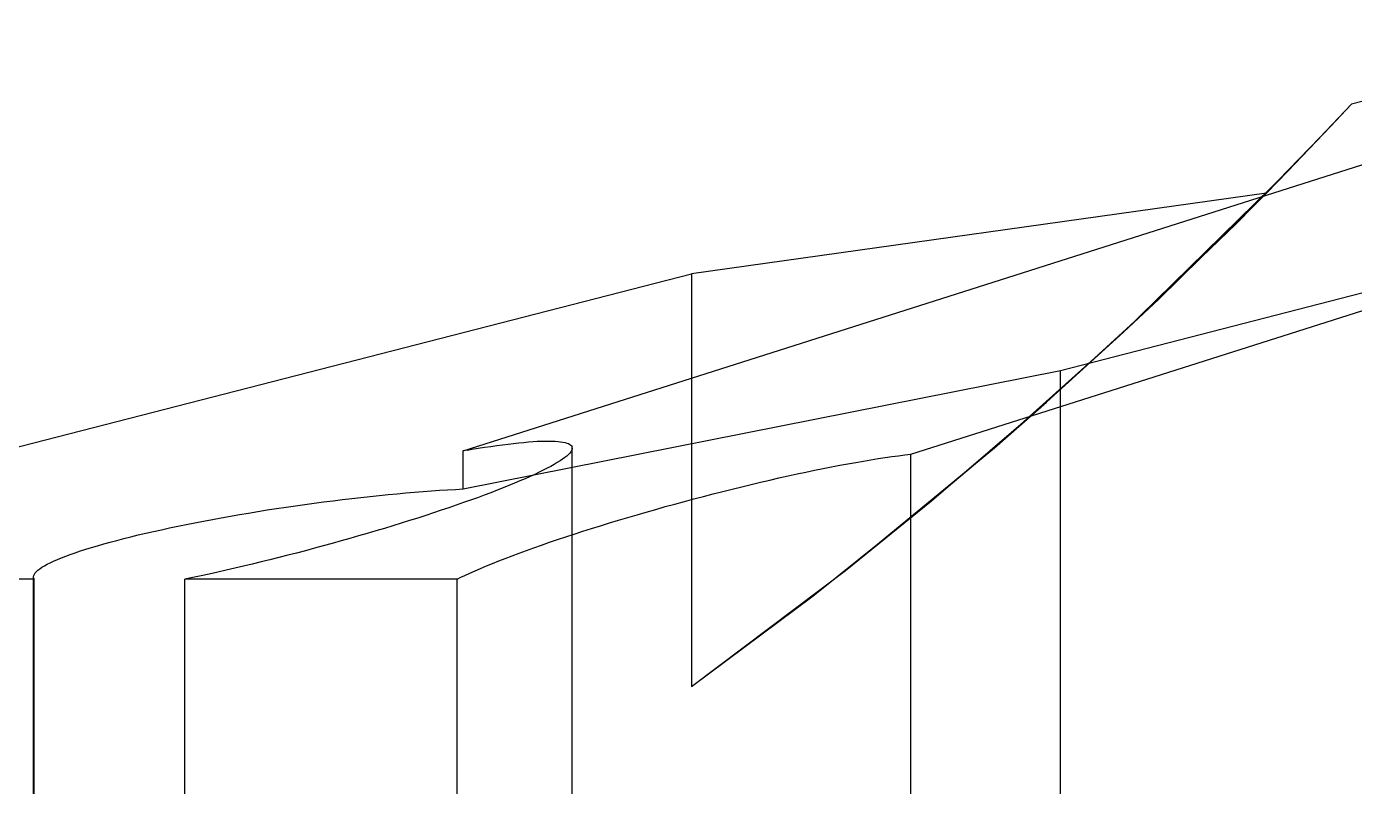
# Model space of a CAD drawing. Header units: millimetres. Extents: x -70 to 246, y -216 to 66.
# Drawn here: x 28.05 to 47.28, y -169 to -158 of the extents above; entities that cross this region are included whole.
import ezdxf

# ---------------------------------------------------------------- set-up
doc = ezdxf.new("R2010")
doc.units = ezdxf.units.MM
doc.layers.add('FRONT_XZ', color=7, linetype='Continuous')

msp = doc.modelspace()

# ---------------------------------------------------------------- linework, layer by layer
at = {"layer": 'FRONT_XZ'}
for p, q in [((34.368, -164.141), (53.68, -158)), ((40.851, -164.191), (60.32, -158)), ((43.017, -162.977), (62.392, -158)), ((51.608, -158), (47.233, -159.124)), ((47.233, -159.124), (46.405, -159.998)), ((47.233, -159.124), (46.928, -159.449)), ((46.928, -159.449), (45.561, -160.856)), ((46.928, -159.449), (46.405, -159.998)), ((46.928, -159.449), (46.622, -159.772)), ((46.622, -159.772), (46.313, -160.093)), ((46.313, -160.093), (43.933, -162.425)), ((45.561, -160.856), (46.405, -159.998)), ((46.313, -160.093), (45.561, -160.856)), ((46.313, -160.093), (46.002, -160.412)), ((46.002, -160.412), (37.676, -161.579)), ((46.002, -160.412), (44.436, -161.952)), ((43.933, -162.425), (45.561, -160.856)), ((24.981, -164.84), (37.676, -161.579)), ((37.676, -161.579), (37.676, -167.552)), ((42.818, -163.437), (44.436, -161.952)), ((43.933, -162.425), (44.436, -161.952)), ((42.061, -164.099), (43.933, -162.425)), ((43.933, -162.425), (42.818, -163.437)), ((34.368, -164.694), (43.017, -162.977)), ((43.017, -173.2), (43.017, -162.977)), ((41.151, -164.867), (42.818, -163.437)), ((42.061, -164.099), (42.818, -163.437)), ((35.099, -164.034), (35.174, -164.026)), ((35.174, -164.026), (35.246, -164.019)), ((35.246, -164.019), (35.314, -164.013)), ((35.314, -164.013), (35.38, -164.008)), ((35.38, -164.008), (35.442, -164.004)), ((35.442, -164.004), (35.501, -164.002)), ((35.501, -164.002), (35.556, -164)), ((35.556, -164), (35.608, -164)), ((35.608, -164), (35.657, -164.001)), ((35.657, -164.001), (35.702, -164.003)), ((35.702, -164.003), (35.743, -164.006)), ((35.743, -164.006), (35.78, -164.01)), ((35.78, -164.01), (35.814, -164.015)), ((35.814, -164.015), (35.844, -164.022)), ((35.844, -164.022), (35.871, -164.029)), ((35.871, -164.029), (35.893, -164.038)), ((34.431, -164.131), (34.368, -164.141)), ((34.368, -164.694), (34.368, -164.141)), ((34.431, -164.131), (34.493, -164.12)), ((34.493, -164.12), (34.587, -164.105)), ((34.587, -164.105), (34.679, -164.09)), ((34.679, -164.09), (34.769, -164.077)), ((34.769, -164.077), (34.856, -164.064)), ((34.856, -164.064), (34.939, -164.053)), ((34.939, -164.053), (35.02, -164.043)), ((35.02, -164.043), (35.099, -164.034)), ((35.868, -164.217), (35.84, -164.24)), ((35.892, -164.196), (35.868, -164.217)), ((35.912, -164.175), (35.892, -164.196)), ((35.893, -164.038), (35.912, -164.048)), ((35.912, -164.048), (35.927, -164.058)), ((35.928, -164.156), (35.912, -164.175)), ((35.927, -164.058), (35.938, -164.07)), ((35.939, -164.137), (35.928, -164.156)), ((35.938, -164.07), (35.945, -164.084)), ((35.946, -164.12), (35.939, -164.137)), ((35.948, -164.102), (35.945, -164.084)), ((35.948, -164.111), (35.946, -164.12)), ((35.948, -176), (35.948, -164.102)), ((35.948, -164.102), (35.948, -164.111)), ((39.906, -165.873), (42.061, -164.099)), ((40.48, -164.239), (40.578, -164.225)), ((40.578, -164.225), (40.673, -164.213)), ((40.673, -164.213), (40.764, -164.201)), ((40.764, -164.201), (40.851, -164.191)), ((40.851, -173.2), (40.851, -164.191)), ((42.061, -164.099), (41.151, -164.867)), ((35.586, -164.395), (35.529, -164.423)), ((35.638, -164.367), (35.586, -164.395)), ((35.687, -164.339), (35.638, -164.367)), ((35.731, -164.313), (35.687, -164.339)), ((35.772, -164.288), (35.731, -164.313)), ((35.808, -164.263), (35.772, -164.288)), ((35.84, -164.24), (35.808, -164.263)), ((39.458, -164.423), (39.582, -164.398)), ((39.582, -164.398), (39.704, -164.374)), ((39.704, -164.374), (39.824, -164.351)), ((39.824, -164.351), (39.94, -164.329)), ((39.94, -164.329), (40.054, -164.309)), ((40.054, -164.309), (40.165, -164.29)), ((40.165, -164.29), (40.274, -164.272)), ((40.274, -164.272), (40.378, -164.255)), ((40.378, -164.255), (40.48, -164.239)), ((35.191, -164.578), (35.113, -164.611)), ((35.266, -164.546), (35.191, -164.578)), ((35.337, -164.514), (35.266, -164.546)), ((35.405, -164.483), (35.337, -164.514)), ((35.469, -164.453), (35.405, -164.483)), ((35.529, -164.423), (35.469, -164.453)), ((38.539, -164.628), (38.674, -164.596)), ((38.674, -164.596), (38.809, -164.565)), ((38.809, -164.565), (38.942, -164.535)), ((38.942, -164.535), (39.074, -164.505)), ((39.074, -164.505), (39.204, -164.477)), ((39.204, -164.477), (39.332, -164.45)), ((39.332, -164.45), (39.458, -164.423)), ((32.888, -164.815), (33.021, -164.801)), ((33.021, -164.801), (33.152, -164.787)), ((33.152, -164.787), (33.282, -164.774)), ((33.282, -164.774), (33.411, -164.762)), ((33.411, -164.762), (33.538, -164.75)), ((33.538, -164.75), (33.663, -164.74)), ((33.663, -164.74), (33.787, -164.73)), ((33.787, -164.73), (33.908, -164.721)), ((33.908, -164.721), (34.027, -164.713)), ((34.027, -164.713), (34.143, -164.706)), ((34.143, -164.706), (34.257, -164.7)), ((34.257, -164.7), (34.368, -164.694)), ((34.673, -164.784), (34.576, -164.82)), ((34.768, -164.748), (34.673, -164.784)), ((34.859, -164.713), (34.768, -164.748)), ((34.947, -164.679), (34.859, -164.713)), ((35.032, -164.645), (34.947, -164.679)), ((35.113, -164.611), (35.032, -164.645)), ((37.711, -164.837), (37.85, -164.801)), ((37.85, -164.801), (37.988, -164.765)), ((37.988, -164.765), (38.127, -164.73)), ((38.127, -164.73), (38.265, -164.695)), ((38.265, -164.695), (38.402, -164.661)), ((38.402, -164.661), (38.539, -164.628)), ((31.531, -164.998), (31.667, -164.977)), ((31.667, -164.977), (31.803, -164.957)), ((31.803, -164.957), (31.939, -164.937)), ((31.939, -164.937), (32.076, -164.918)), ((32.076, -164.918), (32.212, -164.899)), ((32.212, -164.899), (32.348, -164.881)), ((32.348, -164.881), (32.484, -164.864)), ((32.484, -164.864), (32.62, -164.847)), ((32.62, -164.847), (32.754, -164.831)), ((32.754, -164.831), (32.888, -164.815)), ((34.162, -164.966), (34.052, -165.003)), ((34.269, -164.929), (34.162, -164.966)), ((34.374, -164.892), (34.269, -164.929)), ((34.477, -164.856), (34.374, -164.892)), ((34.576, -164.82), (34.477, -164.856)), ((37.021, -165.028), (37.158, -164.989)), ((37.158, -164.989), (37.296, -164.95)), ((37.296, -164.95), (37.434, -164.912)), ((37.434, -164.912), (37.572, -164.874)), ((37.572, -164.874), (37.711, -164.837)), ((39.437, -166.239), (41.151, -164.867)), ((39.906, -165.873), (41.151, -164.867)), ((30.359, -165.208), (30.483, -165.183)), ((30.483, -165.183), (30.609, -165.158)), ((30.609, -165.158), (30.737, -165.134)), ((30.737, -165.134), (30.866, -165.111)), ((30.866, -165.111), (30.997, -165.087)), ((30.997, -165.087), (31.129, -165.064)), ((31.129, -165.064), (31.262, -165.042)), ((31.262, -165.042), (31.396, -165.02)), ((31.396, -165.02), (31.531, -164.998)), ((33.592, -165.152), (33.473, -165.189)), ((33.71, -165.115), (33.592, -165.152)), ((33.826, -165.077), (33.71, -165.115)), ((33.94, -165.04), (33.826, -165.077)), ((34.052, -165.003), (33.94, -165.04)), ((36.356, -165.226), (36.486, -165.186)), ((36.486, -165.186), (36.618, -165.146)), ((36.618, -165.146), (36.751, -165.106)), ((36.751, -165.106), (36.886, -165.067)), ((36.886, -165.067), (37.021, -165.028)), ((29.557, -165.386), (29.663, -165.36)), ((29.663, -165.36), (29.773, -165.334)), ((29.773, -165.334), (29.885, -165.309)), ((29.885, -165.309), (30, -165.283)), ((30, -165.283), (30.117, -165.258)), ((30.117, -165.258), (30.237, -165.232)), ((30.237, -165.232), (30.359, -165.208)), ((32.854, -165.374), (32.728, -165.411)), ((32.98, -165.338), (32.854, -165.374)), ((33.105, -165.301), (32.98, -165.338)), ((33.229, -165.264), (33.105, -165.301)), ((33.352, -165.227), (33.229, -165.264)), ((33.473, -165.189), (33.352, -165.227)), ((35.855, -165.387), (35.977, -165.346)), ((35.977, -165.346), (36.101, -165.306)), ((36.101, -165.306), (36.227, -165.266)), ((36.227, -165.266), (36.356, -165.226)), ((28.825, -165.591), (28.904, -165.566)), ((28.904, -165.566), (28.986, -165.541)), ((28.986, -165.541), (29.073, -165.515)), ((29.073, -165.515), (29.163, -165.489)), ((29.163, -165.489), (29.256, -165.464)), ((29.256, -165.464), (29.353, -165.438)), ((29.353, -165.438), (29.453, -165.412)), ((29.453, -165.412), (29.557, -165.386)), ((32.214, -165.553), (32.085, -165.587)), ((32.343, -165.518), (32.214, -165.553)), ((32.472, -165.483), (32.343, -165.518)), ((32.6, -165.447), (32.472, -165.483)), ((32.728, -165.411), (32.6, -165.447)), ((35.284, -165.584), (35.392, -165.545)), ((35.392, -165.545), (35.504, -165.506)), ((35.504, -165.506), (35.618, -165.466)), ((35.618, -165.466), (35.735, -165.426)), ((35.735, -165.426), (35.855, -165.387)), ((28.344, -165.784), (28.389, -165.761)), ((28.389, -165.761), (28.438, -165.738)), ((28.438, -165.738), (28.492, -165.714)), ((28.492, -165.714), (28.55, -165.69)), ((28.55, -165.69), (28.613, -165.666)), ((28.613, -165.666), (28.679, -165.641)), ((28.679, -165.641), (28.75, -165.617)), ((28.75, -165.617), (28.825, -165.591)), ((31.441, -165.751), (31.314, -165.782)), ((31.569, -165.719), (31.441, -165.751)), ((31.698, -165.687), (31.569, -165.719)), ((31.827, -165.654), (31.698, -165.687)), ((31.956, -165.621), (31.827, -165.654)), ((32.085, -165.587), (31.956, -165.621)), ((34.792, -165.772), (34.883, -165.736)), ((34.883, -165.736), (34.978, -165.698)), ((34.978, -165.698), (35.076, -165.661)), ((35.076, -165.661), (35.178, -165.623)), ((35.178, -165.623), (35.284, -165.584)), ((28.148, -165.966), (28.151, -165.948)), ((28.151, -165.948), (28.159, -165.929)), ((28.159, -165.929), (28.171, -165.91)), ((28.171, -165.91), (28.188, -165.89)), ((28.188, -165.89), (28.21, -165.87)), ((28.21, -165.87), (28.236, -165.849)), ((28.236, -165.849), (28.268, -165.828)), ((28.268, -165.828), (28.303, -165.806)), ((28.303, -165.806), (28.344, -165.784)), ((30.572, -165.951), (30.453, -165.976)), ((30.692, -165.925), (30.572, -165.951)), ((30.814, -165.898), (30.692, -165.925)), ((30.937, -165.87), (30.814, -165.898)), ((31.062, -165.841), (30.937, -165.87)), ((31.187, -165.812), (31.062, -165.841)), ((31.314, -165.782), (31.187, -165.812)), ((34.336, -165.973), (34.394, -165.945)), ((34.394, -165.945), (34.465, -165.912)), ((34.465, -165.912), (34.541, -165.878)), ((34.541, -165.878), (34.62, -165.843)), ((34.62, -165.843), (34.704, -165.808)), ((34.704, -165.808), (34.792, -165.772)), ((37.676, -167.552), (39.906, -165.873)), ((39.906, -165.873), (39.437, -166.239)), ((28.158, -166), (22.352, -166)), ((28.15, -165.983), (28.148, -165.966)), ((28.148, -176), (28.148, -165.966)), ((28.153, -165.991), (28.15, -165.983)), ((28.153, -165.991), (28.158, -166)), ((28.158, -173.2), (28.158, -166)), ((30.453, -165.976), (30.336, -166)), ((34.281, -166), (30.336, -166)), ((30.336, -173.2), (30.336, -166)), ((34.281, -166), (34.336, -165.973)), ((34.281, -173.2), (34.281, -166)), ((37.676, -167.552), (39.437, -166.239))]:
    msp.add_line(p, q, dxfattribs=at)

doc.saveas('drawing.dxf')
